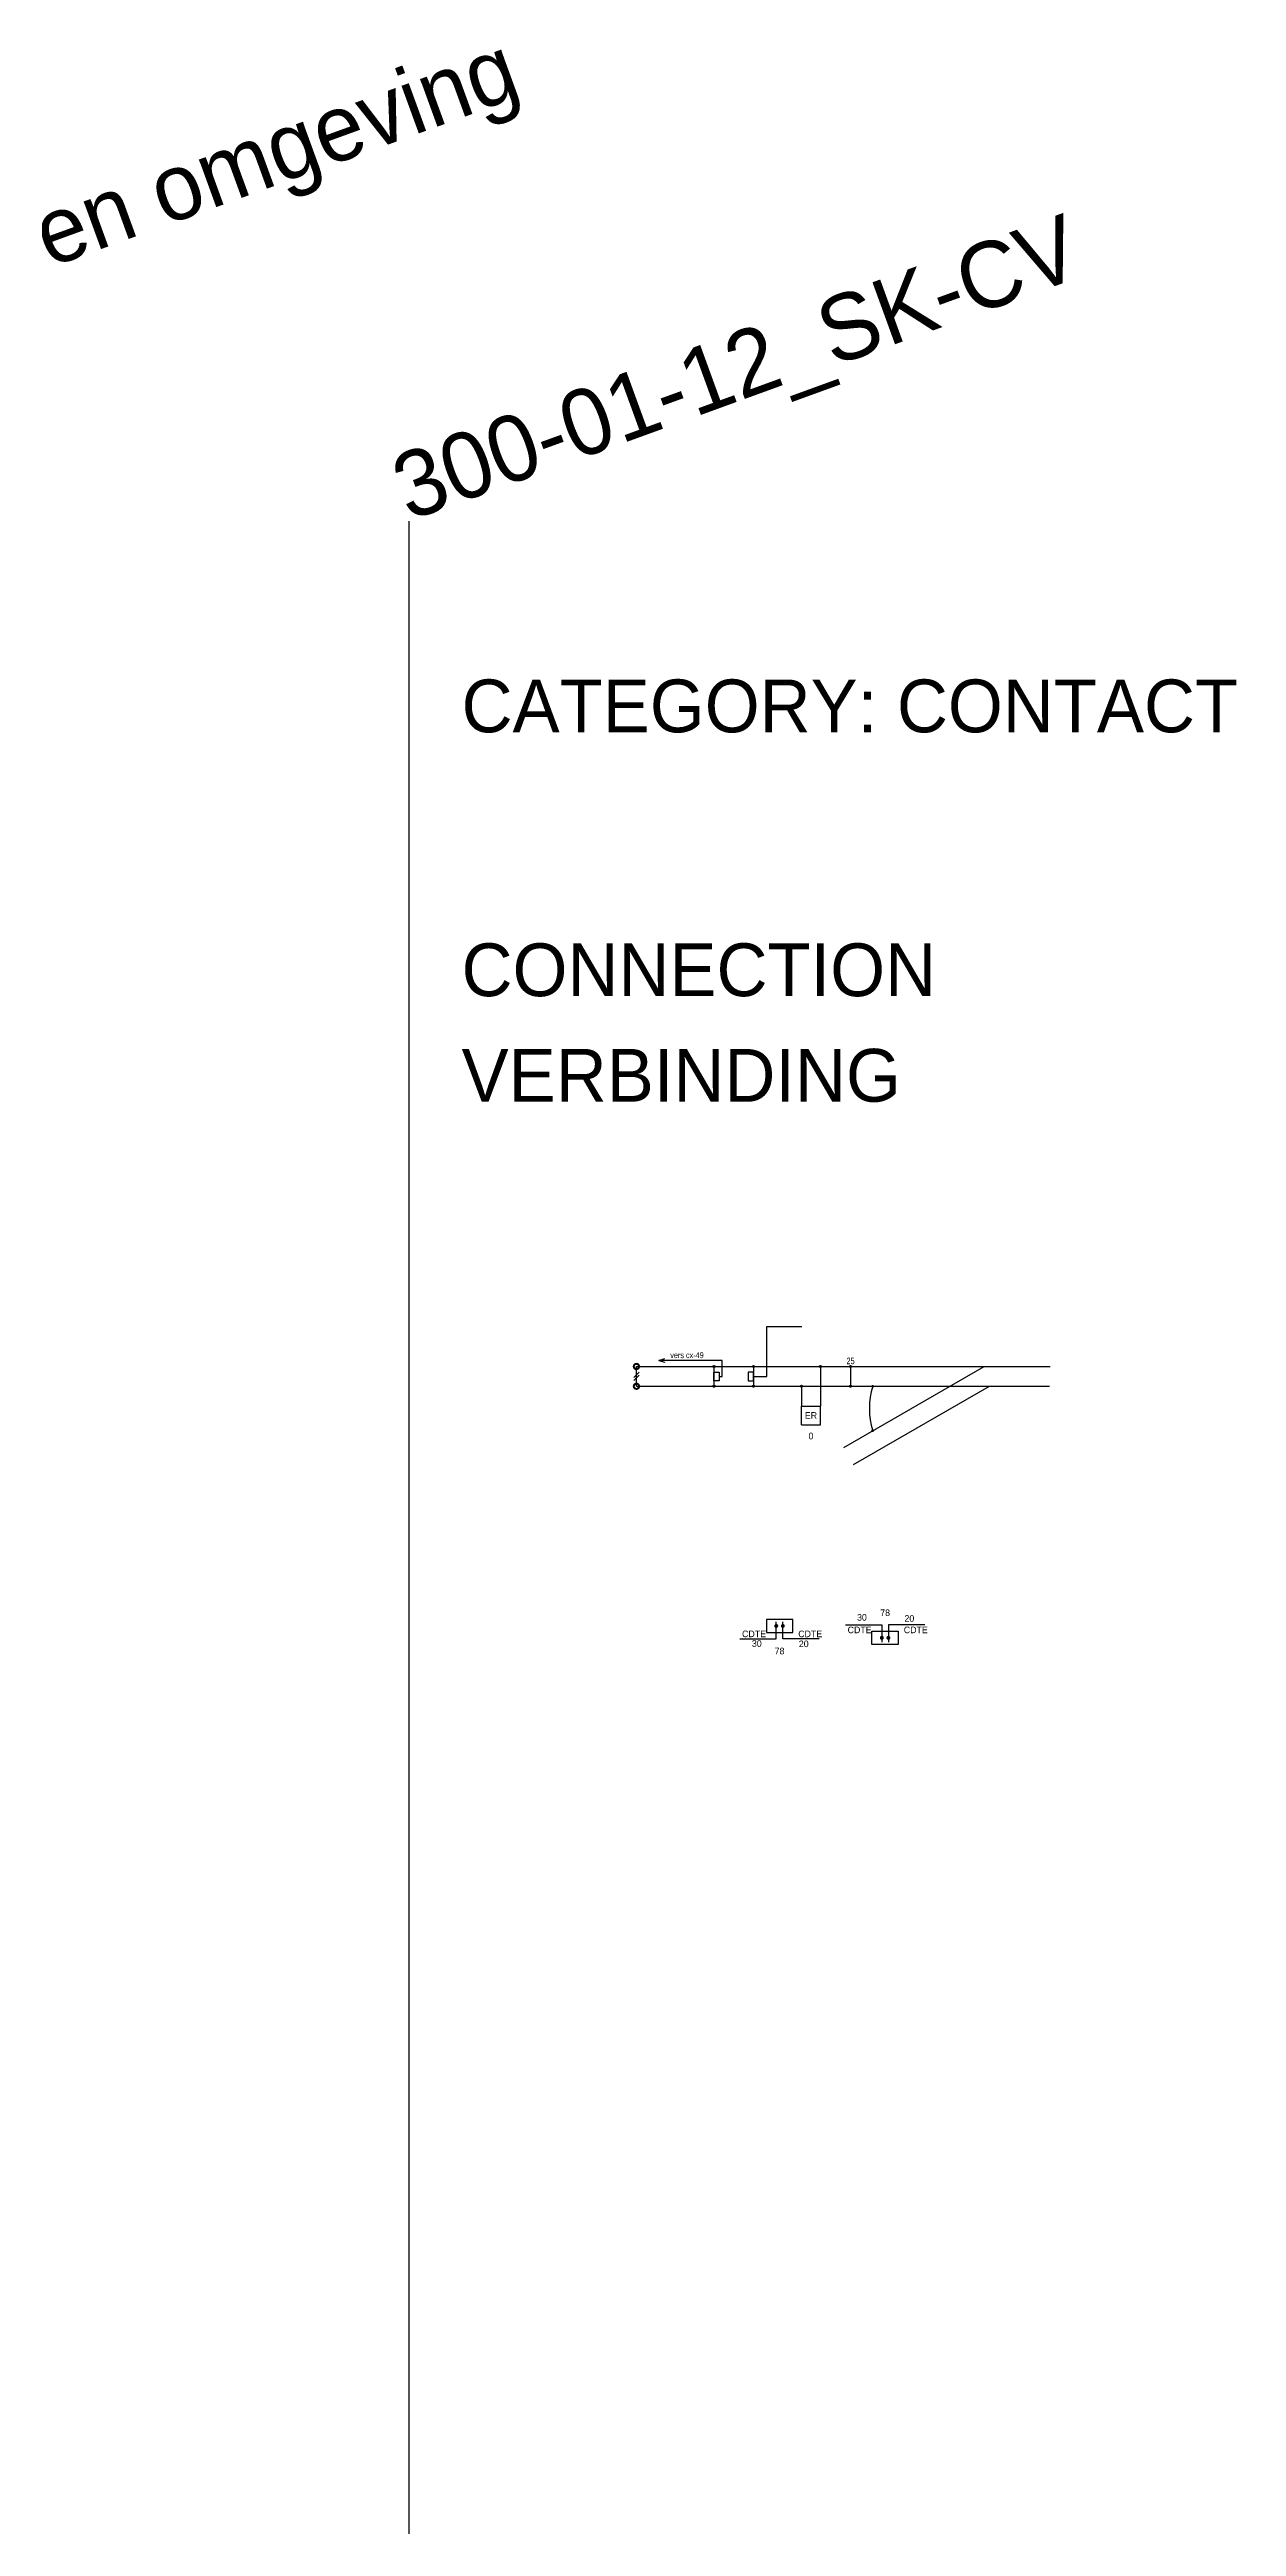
# Model space of a CAD drawing. Header units: metres. Extents: x -591 to 1776, y -567 to 241.
# Drawn here: x 932.8 to 1022.7, y -152 to 35.8 of the extents above; entities that cross this region are included whole.
import ezdxf
from ezdxf.enums import TextEntityAlignment as Align

# ---------------------------------------------------------------- set-up
doc = ezdxf.new("R2010")
doc.units = ezdxf.units.M
for name, color, linetype in [('-300-07-01_TRAM', 30, 'Continuous'), ('300-01-00_algemeen omgeving', 7, 'Continuous'), ('300-01-12_SK-CV', 252, 'Continuous')]:
    doc.layers.add(name, color=color, linetype=linetype)
doc.styles.add('ISOPLUS', font='isoplus.shx')

# ---------------------------------------------------------------- blocks, each defined once
blk = doc.blocks.new('*U66')
h = blk.add_hatch(color=256)
edge = h.paths.add_edge_path()
edge.add_arc((0, 0), 0.08109797677693041, 180, 540, ccw=False)
h = blk.add_hatch(color=256)
edge = h.paths.add_edge_path()
edge.add_arc((0, -1.5), 0.08109797677693041, 180, 540)
at = {"lineweight": -2}
for p, q in [((-4.1697999186581, 0.4583203574584331), (-3.730398737156065, 0.5965396806714125)), ((0.6232368914643303, 0.4583203574584331), (-4.1697999186581, 0.4583203574584331)), ((-4.1697999186581, 0.4583203574584331), (-3.730398737156065, 0.3201010342454538)), ((0.6232368914643303, -0.75), (0.6232368914643303, 0.4583203574584331)), ((0.4048896923923166, -0.75), (0.6232368914643303, -0.75))]:
    blk.add_line(p, q, dxfattribs=at)
blk.add_line((0, 0), (-2.91038304567337e-11, -1.5))
blk.add_lwpolyline([(-1.455191522836685e-11, -0.4223223233420867), (0.4048896923923166, -0.4223223233420867), (0.4048896923923166, -1.077677676657913), (-1.455191522836685e-11, -1.077677676657913)], close=True, dxfattribs=at)
for centre in [(0, 0), (0, -1.5)]:
    blk.add_circle(centre, 0.08109797677693041)
at = {"lineweight": -2, "style": 'ISOPLUS', "width": 0.8}
blk.add_attdef('VERS', text='', height=0.45, dxfattribs=at).set_placement((-3.309832257189555, 0.8560716716892784), align=Align.MIDDLE_LEFT)
blk = doc.blocks.new('CONTACT_J')
h = blk.add_hatch(color=256)
edge = h.paths.add_edge_path()
edge.add_arc((0, 0), 0.08109797677693041, 180, 540, ccw=False)
h = blk.add_hatch(color=256)
edge = h.paths.add_edge_path()
edge.add_arc((0, -1.5), 0.08109797677693041, 180, 540)
blk.add_line((0, 0), (-2.91038304567337e-11, -1.5))
for centre in [(0, 0), (0, -1.5)]:
    blk.add_circle(centre, 0.08109797677693041)
at = {"lineweight": -2, "style": 'ISOPLUS', "width": 0.8}
blk.add_attdef('BK', text='', height=0.5, dxfattribs=at).set_placement((0.001839493663283065, 0.1728512633417267), align=Align.CENTER)
blk = doc.blocks.new('CONTACT_ER')
h = blk.add_hatch(color=256)
edge = h.paths.add_edge_path()
edge.add_arc((0, 0), 0.08109797677693038, 181.8461847669517, 541.8461847669516, ccw=False)
h = blk.add_hatch(color=256)
edge = h.paths.add_edge_path()
edge.add_arc((-1.426311982650077, -1.5), 0.08109797677693038, 181.8461847669517, 541.8461847669516, ccw=False)
at = {"lineweight": -2}
for p, q in [((0, 0), (0, -3)), ((-1.426311982650077, -1.5), (-1.426311982650077, -3)), ((-1.426311982650077, -3), (-1.818989403545856e-12, -3)), ((-1.426311982650077, -4.426311982650077), (-1.426311982650077, -3)), ((1.818989403545856e-12, -4.426311982650077), (0, -3)), ((-1.426311982648258, -4.426311982650077), (1.818989403545856e-12, -4.426311982650077))]:
    blk.add_line(p, q, dxfattribs=at)
for centre in [(0, 0), (-1.426311982650077, -1.5)]:
    blk.add_circle(centre, 0.08109797677693038)
at = {"lineweight": -2, "style": 'ISOPLUS'}
blk.add_text('ER', height=0.4999999999999999, rotation=0.1053058665202206, dxfattribs=at).set_placement((-0.7131559913232195, -3.713155991325038), align=Align.MIDDLE)
at = {"style": 'ISOPLUS'}
blk.add_attdef('BK', text='', height=0.5, dxfattribs=at).set_placement((-0.7131559913232195, -5.268167516493122), align=Align.MIDDLE)
blk = doc.blocks.new('*U65')
for points in [[(-3.000009686708702, -1.980983822045506), (-0.2494560008372921, -1.981042820669245), (-0.2499999930005252, -0.6810429493333681)], [(2.999990313291298, -1.980983850005544), (0.250307466831962, -1.980924645409686), (0.2499999930005254, -0.6809246901666706)]]:
    blk.add_lwpolyline(points)
blk.add_lwpolyline([(-0.9998063575586242, -1.499704352085246), (1.000193642441376, -1.499704352085245), (0.9999903132912968, -0.5), (-1.000009686708703, -0.5000000000000004)], close=True)
at = {"lineweight": -2, "const_width": 0.15}
for points in [[(-0.2443960675804355, -1.074652229019594, 1), (-0.2553417652950772, -0.9250521230656519, 1)], [(0.2555482740573911, -1.074652229019594, 1), (0.2446025763427495, -0.9250521230656519, 1)]]:
    blk.add_lwpolyline(points, format="xyb", close=True, dxfattribs=at)
at = {"style": 'ISOPLUS'}
for p in [(-2.842352400682195, -1.851795634595566), (1.414286160722348, -1.852802407657383)]:
    blk.add_text('CDTE', height=0.5, rotation=359.9864484957837, dxfattribs=at).set_placement(p)
blk.add_attdef('HP_NR_L', text='', height=0.5, rotation=359.9864484957837, dxfattribs=at).set_placement((-1.351937104617328, -2.582967754513431), align=Align.RIGHT)
blk.add_attdef('KP', text='', height=0.5, rotation=359.9864484957837, dxfattribs=at).set_placement((0.0001936424413759852, -2.899704352085245), align=Align.MIDDLE_CENTER)
blk.add_attdef('HP_NR_R', (1.460466027599864, -2.60527063551338), '', height=0.5, rotation=359.9864484957837, dxfattribs=at)
blk = doc.blocks.new('*U64')
for points in [[(-3, 1.980983822045505), (-0.2494463141285896, 1.981042820669244), (-0.2499903062918223, 0.6810429493333677)], [(3, 1.980983850005545), (0.2503171535406645, 1.980924645409686), (0.2500096797092284, 0.6809246901666701)]]:
    blk.add_lwpolyline(points)
blk.add_lwpolyline([(-0.9997966708499215, 1.499704352085245), (1.000203329150079, 1.499704352085245), (1, 0.5000000000000002), (-1, 0.4999999999999998)], close=True)
at = {"lineweight": -2, "const_width": 0.15}
for points in [[(-0.2443863808717326, 1.074652229019593, -1), (-0.2553320785863742, 0.9250521230656517, -1)], [(0.255557960766094, 1.074652229019593, -1), (0.2446122630514524, 0.9250521230656517, -1)]]:
    blk.add_lwpolyline(points, format="xyb", close=True, dxfattribs=at)
at = {"style": 'ISOPLUS'}
for p in [(-2.842342713973493, 1.351855267817154), (1.41429584743105, 1.350848494755336)]:
    blk.add_text('CDTE', height=0.5, rotation=359.9864484957837, dxfattribs=at).set_placement(p)
blk.add_attdef('HP_NR_L', text='', height=0.5, rotation=359.9864484957837, dxfattribs=at).set_placement((-1.385620834388106, 2.301584124447342), align=Align.RIGHT)
blk.add_attdef('KP', text='', height=0.5, rotation=359.9864484957837, dxfattribs=at).set_placement((0.0002033291500785905, 2.899704352085245), align=Align.MIDDLE_CENTER)
blk.add_attdef('HP_NR_R', (1.464600653531918, 2.219678459838602), '', height=0.5, rotation=359.9864484957837, dxfattribs=at)
blk = doc.blocks.new('*U46')
at = {"layer": '300-01-00_algemeen omgeving', "lineweight": -2}
for points in [[(0.06376370322868752, 3.378238088087528, 1), (-0.06376370322141156, 3.378238088087528, 1)], [(-0.06376370322504954, 0), (0.06376370322504954, 0, 1)], [(0.06376370322504954, 0), (-0.06376370322504954, 0, 1)]]:
    blk.add_hatch(color=256, dxfattribs=at).paths.add_polyline_path(points)
for centre in [(3.637978807091713e-12, 3.378238088087528), (0, 0)]:
    blk.add_circle(centre, 0.06376370322505541, dxfattribs=at)
blk.add_arc((5.704790826660204, 1.689119044033512), 5.949601795150924, 163.506620359984, 196.4933796397538, dxfattribs=at)
blk = doc.blocks.new('*U57')
at = {"lineweight": -2}
for p, q in [((-0.198887386429549, 0.4407982810912809), (0.1984390195849864, 0.8381246871058163)), ((-0.1984390195849868, 0.6617982810912809), (0.1988873864295484, 1.059124687105816)), ((-2.220446049250313e-16, 0), (-2.220446049250313e-16, 1.5))]:
    blk.add_line(p, q, dxfattribs=at)
at = {"lineweight": -2, "const_width": 0.3999999999999999}
for points in [[(0.01450920106779063, 1.42587898129938, 241.877894605099), (0.01328152070689226, 1.425649186039724, 1.464588779269252)], [(0.01450920106778897, -0.0741210187006196, 241.877894605099), (0.01328152070689059, -0.07435081396027599, 1.464588779269252)]]:
    blk.add_lwpolyline(points, format="xyb", dxfattribs=at)
blk = doc.blocks.new('*U56')
h = blk.add_hatch(color=256)
edge = h.paths.add_edge_path()
edge.add_arc((0, 0), 0.08109797677693041, 180, 540, ccw=False)
h = blk.add_hatch(color=256)
edge = h.paths.add_edge_path()
edge.add_arc((0, -1.5), 0.08109797677693041, 180, 540)
blk.add_line((0, 0), (-2.91038304567337e-11, -1.5))
at = {"lineweight": -2}
blk.add_lwpolyline([(-1.455191522836685e-11, -0.75), (0.9999999999854481, -0.75), (0.9999999999872671, 3.027709755828255), (3.672522609907901, 3.027709755828255)], dxfattribs=at)
blk.add_lwpolyline([(-1.455191522836685e-11, -0.4223223233420867), (-0.4048896924214205, -0.4223223233420867), (-0.4048896924214205, -1.077677676657913), (-1.455191522836685e-11, -1.077677676657913)], close=True, dxfattribs=at)
for centre in [(0, 0), (0, -1.5)]:
    blk.add_circle(centre, 0.08109797677693041)

msp = doc.modelspace()

# ---------------------------------------------------------------- linework, layer by layer
at = {"color": 1, "lineweight": -2}
msp.add_line((960, 0), (960, -560), dxfattribs=at)
for p, q in [((977.2489796801674, -64.0680561781046), (1008.60161690635, -64.0680561781046)), ((977.2489796801674, -65.5680561781046), (1008.539439079794, -65.5680561781046)), ((992.9577668420243, -70.21328587792232), (1003.601616906284, -64.0680561781046)), ((993.7094655784585, -71.51134321764403), (1004.00354069501, -65.5680561781046))]:
    msp.add_line(p, q)

# ---------------------------------------------------------------- block references
at = {"layer": '-300-07-01_TRAM'}
for name, p in [('*U64', (996.0945863206161, -85.63804148946656)), ('*U65', (988.0943926781747, -82.73833713738713))]:
    msp.add_blockref(name, p, dxfattribs=at).add_auto_attribs({'KP': '78', 'HP_NR_L': '30', 'HP_NR_R': '20'})
at = {"layer": '300-01-00_algemeen omgeving'}
msp.add_blockref('*U46', (995.15226068632, -68.94629426619213), dxfattribs=at)
at = {"layer": '300-01-12_SK-CV'}
msp.add_blockref('*U56', (986.1220654077188, -64.0680561781046), dxfattribs=at)
at = {"layer": '300-01-12_SK-CV', "lineweight": -2}
msp.add_blockref('*U57', (977.2489796801674, -65.5680561781046), dxfattribs=at)
at = {"layer": '300-01-12_SK-CV'}
for name, p, values in [('*U66', (983.1220654077188, -64.0680561781046), {'VERS': 'vers cx-49'}), ('CONTACT_J', (993.4712597629004, -64.0680561781046), {'BK': '25'}), ('CONTACT_ER', (991.18667734679, -64.0680561781046), {'BK': '0'})]:
    msp.add_blockref(name, p, dxfattribs=at).add_auto_attribs(values)

# ---------------------------------------------------------------- texts
at = {"linetype": 'Continuous', "style": 'ISOPLUS'}
for s, p in [('300-01-00_algemeen omgeving', (880, 0)), ('300-01-12_SK-CV', (960, 0))]:
    msp.add_text(s, height=5, rotation=20, dxfattribs=at).set_placement(p)
at = {"color": 1, "linetype": 'Continuous', "style": 'ISOPLUS'}
msp.add_text('CATEGORY: CONTACT', height=4, dxfattribs=at).set_placement((964, -16))
at = {"linetype": 'Continuous', "style": 'ISOPLUS'}
for s, p in [('CONNECTION', (964, -36)), ('VERBINDING', (964, -44))]:
    msp.add_text(s, height=4, dxfattribs=at).set_placement(p)

doc.saveas('drawing.dxf')
